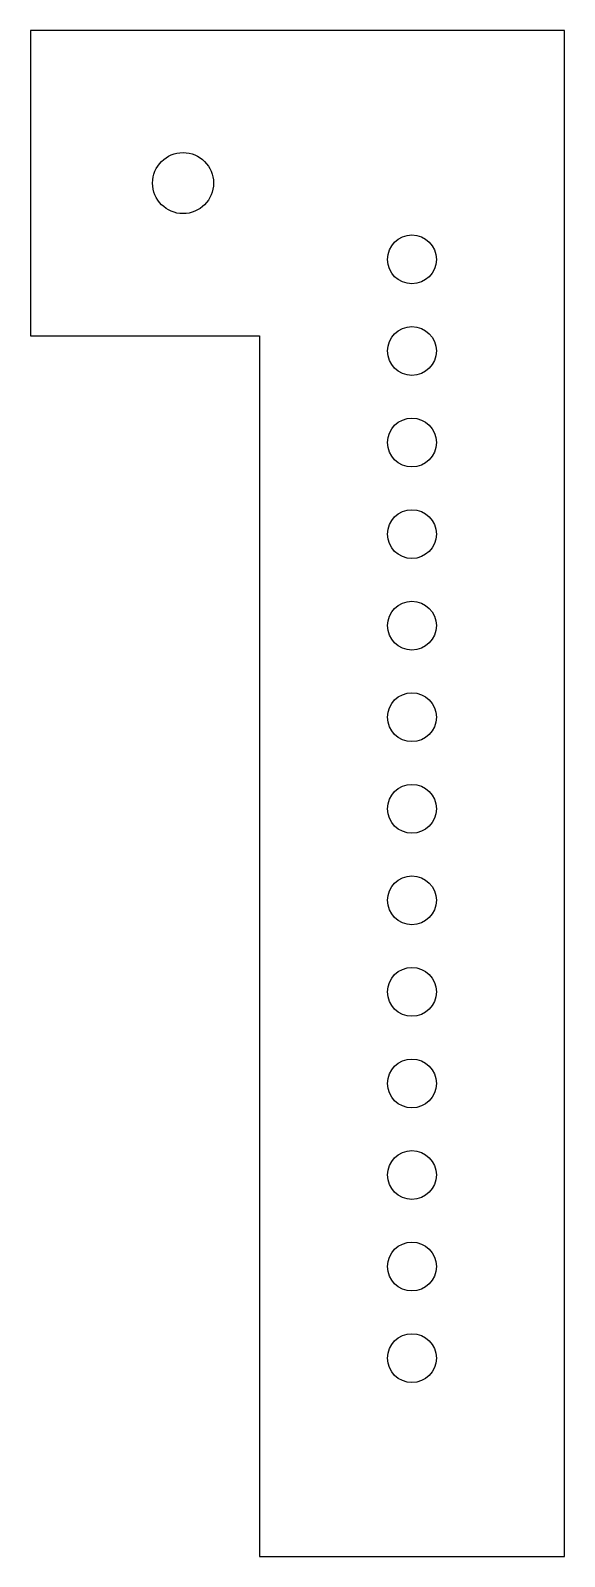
# Model space of a CAD drawing. Header units: millimetres. Extents: x -75 to 100, y 0 to 500.
import ezdxf

# ---------------------------------------------------------------- set-up
doc = ezdxf.new("R2010")
doc.units = ezdxf.units.MM

msp = doc.modelspace()

# ---------------------------------------------------------------- linework, layer by layer
for p, q in [((100, 500), (-75, 500)), ((-75, 500), (-75, 400)), ((100, 0), (100, 500)), ((-75, 400), (0, 400)), ((0, 400), (0, 0)), ((0, 0), (100, 0))]:
    msp.add_line(p, q)
for centre, radius in [((-25, 450), 10), ((50, 425), 8), ((50, 395), 8), ((50, 365), 8), ((50, 335), 8), ((50, 305), 8), ((50, 275), 8), ((50, 245), 8), ((50, 215), 8), ((50, 185), 8), ((50, 155), 8), ((50, 125), 8), ((50, 95), 8), ((50, 65), 8)]:
    msp.add_circle(centre, radius)

doc.saveas('drawing.dxf')
